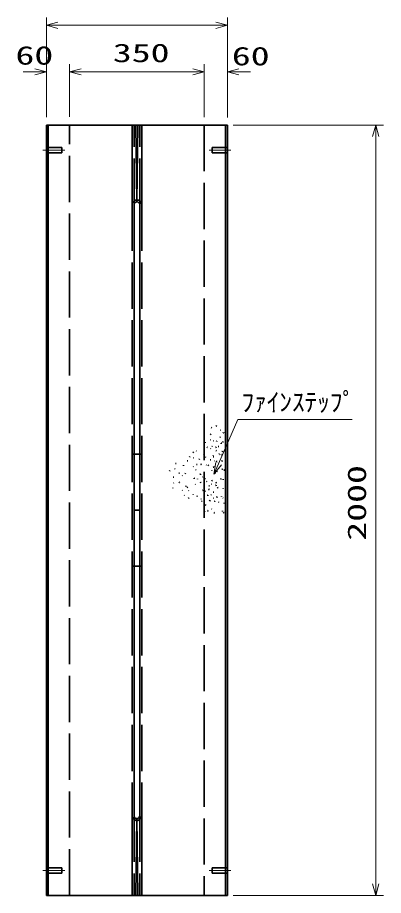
# Model space of a CAD drawing. Units: millimetres on the paper. Extents: x 0 to 841, y 0 to 594.
# Drawn here: x 495.5 to 543, y 286.1 to 400 of the extents above; entities that cross this region are included whole.
import ezdxf
from ezdxf.enums import TextEntityAlignment as Align

# ---------------------------------------------------------------- set-up
doc = ezdxf.new("R2010")
doc.units = ezdxf.units.MM
doc.linetypes.add('DASHED', pattern=[7.5, 6, -1.5])
doc.linetypes.add('USER1', pattern=[18.5, 12, -1.5, 3.5, -1.5])
for name, color, linetype, lineweight in [('D-BMK（構造物基準線）', 2, 'USER1', 18), ('D-STR-DIM（寸法）', 7, 'Continuous', 13), ('D-STR-HTXT（旗上げ）', 7, 'Continuous', 13), ('D-STR（構造物）', 1, 'Continuous', 35)]:
    doc.layers.add(name, color=color, linetype=linetype, lineweight=lineweight)
doc.styles.add('ＭＳ ゴシック', font='')
doc.styles.get('ＭＳ ゴシック').set_extended_font_data('MS Gothic')

# ---------------------------------------------------------------- blocks, each defined once
blk = doc.blocks.new('_Open30')
at = {"color": 7, "linetype": 'Continuous', "lineweight": 13}
for p, q in [((-1, 0.2679), (0, 0)), ((0, 0), (-1, -0.2679)), ((0, 0), (-1, 0))]:
    blk.add_line(p, q, dxfattribs=at)

msp = doc.modelspace()

# ---------------------------------------------------------------- linework, layer by layer
at = {"layer": 'D-BMK（構造物基準線）'}
for p, q in [((498.744, 382.806), (501.594, 382.806)), ((523.168, 382.806), (520.319, 382.806)), ((498.744, 289.306), (501.594, 289.306)), ((523.168, 289.306), (520.319, 289.306))]:
    msp.add_line(p, q, dxfattribs=at)
at = {"layer": 'D-STR-DIM（寸法）'}
for p, q in [((499.206, 393.953), (499.206, 400.003)), ((522.706, 393.983), (522.706, 400.003)), ((500.706, 399.003), (521.206, 399.003)), ((499.206, 387.056), (499.206, 393.953)), ((502.206, 387.108), (502.206, 393.953)), ((502.206, 387.108), (502.206, 393.953)), ((519.706, 387.123), (519.706, 393.953)), ((519.706, 387.093), (519.706, 393.953)), ((522.706, 387.026), (522.706, 393.953)), ((497.706, 392.953), (496.206, 392.953)), ((503.706, 392.953), (505.206, 392.953)), ((503.706, 392.953), (518.206, 392.953)), ((518.206, 392.953), (516.706, 392.953)), ((524.206, 392.953), (525.706, 392.953)), ((523.456, 386.056), (542.96, 386.056)), ((541.96, 287.556), (541.96, 384.556)), ((523.456, 286.056), (542.96, 286.056))]:
    msp.add_line(p, q, dxfattribs=at)
at = {"layer": 'D-STR-HTXT（旗上げ）'}
msp.add_lwpolyline([(538.879, 347.844), (524.049, 347.844), (521.55, 342.094)], dxfattribs=at)
msp.add_lwpolyline([(538.879, 347.844), (524.049, 347.844), (521.55, 342.094)], dxfattribs=at)
at = {"layer": 'D-STR（構造物）'}
for p, q in [((499.206, 286.056), (499.206, 386.056)), ((499.206, 386.056), (522.706, 386.056)), ((499.456, 386.056), (499.456, 286.056)), ((510.331, 375.708), (510.331, 386.056)), ((510.331, 375.708), (510.331, 386.056)), ((510.831, 386.056), (510.956, 376.083)), ((511.081, 386.056), (510.956, 376.083)), ((511.581, 375.708), (511.581, 386.056)), ((522.456, 386.056), (522.456, 286.056)), ((522.706, 386.056), (522.706, 286.056)), ((510.581, 375.708), (510.581, 296.405)), ((511.331, 375.708), (511.331, 296.405)), ((520.589, 346.788), (520.661, 346.769)), ((520.589, 346.788), (520.661, 346.769)), ((521.214, 346.963), (521.272, 347.011)), ((521.214, 346.963), (521.272, 347.011)), ((521.272, 347.011), (521.32, 346.954)), ((521.272, 347.011), (521.32, 346.954)), ((521.79, 346.457), (521.865, 346.457)), ((521.79, 346.457), (521.865, 346.457)), ((520.475, 345.933), (520.528, 345.88)), ((520.475, 345.933), (520.528, 345.88)), ((520.528, 345.88), (520.581, 345.933)), ((520.528, 345.88), (520.581, 345.933)), ((521.773, 345.525), (521.701, 345.505)), ((521.773, 345.525), (521.701, 345.505)), ((521.754, 345.597), (521.773, 345.525)), ((521.754, 345.597), (521.773, 345.525)), ((522.137, 346.072), (522.19, 346.125)), ((522.137, 346.072), (522.19, 346.125)), ((522.19, 346.125), (522.243, 346.072)), ((522.19, 346.125), (522.243, 346.072)), ((519.82, 344.797), (519.814, 344.872)), ((519.82, 344.797), (519.814, 344.872)), ((520.109, 344.199), (520.038, 344.225)), ((520.109, 344.199), (520.038, 344.225)), ((520.568, 345.211), (520.503, 345.173)), ((520.568, 345.211), (520.503, 345.173)), ((520.738, 344.388), (520.677, 344.345)), ((520.738, 344.388), (520.677, 344.345)), ((520.738, 344.388), (520.781, 344.326)), ((520.738, 344.388), (520.781, 344.326)), ((520.955, 345.061), (520.881, 345.074)), ((520.955, 345.061), (520.881, 345.074)), ((521.172, 344.211), (521.233, 344.254)), ((521.172, 344.211), (521.233, 344.254)), ((521.233, 344.254), (521.276, 344.193)), ((521.233, 344.254), (521.276, 344.193)), ((521.294, 344.99), (521.319, 345.06)), ((521.294, 344.99), (521.319, 345.06)), ((521.502, 344.314), (521.57, 344.346)), ((521.502, 344.314), (521.57, 344.346)), ((521.89, 344.687), (521.903, 344.761)), ((521.89, 344.687), (521.903, 344.761)), ((521.903, 344.761), (521.977, 344.748)), ((521.903, 344.761), (521.977, 344.748)), ((522.085, 344.887), (522.147, 344.93)), ((522.085, 344.887), (522.147, 344.93)), ((522.147, 344.93), (522.19, 344.869)), ((522.147, 344.93), (522.19, 344.869)), ((511.581, 343.315), (510.331, 343.315)), ((511.581, 343.315), (510.331, 343.315)), ((517.803, 342.96), (517.822, 343.032)), ((517.803, 342.96), (517.822, 343.032)), ((518.275, 343.543), (518.222, 343.596)), ((518.275, 343.543), (518.222, 343.596)), ((518.275, 343.543), (518.328, 343.596)), ((518.275, 343.543), (518.328, 343.596)), ((518.691, 343.72), (518.654, 343.784)), ((518.691, 343.72), (518.654, 343.784)), ((519.656, 343.34), (519.599, 343.292)), ((519.656, 343.34), (519.599, 343.292)), ((519.841, 343.004), (519.903, 342.961)), ((519.841, 343.004), (519.903, 342.961)), ((520.521, 344.083), (520.553, 344.015)), ((520.521, 344.083), (520.553, 344.015)), ((520.868, 343.145), (520.855, 343.219)), ((520.868, 343.145), (520.855, 343.219)), ((521.28, 343.784), (521.206, 343.791)), ((521.28, 343.784), (521.206, 343.791)), ((521.624, 343.368), (521.576, 343.425)), ((521.624, 343.368), (521.576, 343.425)), ((521.735, 343.31), (521.674, 343.267)), ((521.735, 343.31), (521.674, 343.267)), ((521.778, 343.249), (521.735, 343.31)), ((521.778, 343.249), (521.735, 343.31)), ((522.027, 343.258), (521.953, 343.271)), ((522.027, 343.258), (521.953, 343.271)), ((522.014, 343.184), (522.027, 343.258)), ((522.014, 343.184), (522.027, 343.258)), ((522.018, 343.636), (522.055, 343.701)), ((522.018, 343.636), (522.055, 343.701)), ((522.055, 343.701), (522.12, 343.663)), ((522.055, 343.701), (522.12, 343.663)), ((516.05, 342.129), (515.975, 342.135)), ((516.05, 342.129), (515.975, 342.135)), ((517.015, 341.838), (517.021, 341.913)), ((517.015, 341.838), (517.021, 341.913)), ((517.493, 342.453), (517.568, 342.459)), ((517.493, 342.453), (517.568, 342.459)), ((518.25, 342.835), (518.315, 342.873)), ((518.25, 342.835), (518.315, 342.873)), ((518.758, 341.986), (518.684, 341.993)), ((518.758, 341.986), (518.684, 341.993)), ((519.067, 342.722), (519.041, 342.652)), ((519.067, 342.722), (519.041, 342.652)), ((519.318, 342.008), (519.25, 341.976)), ((519.318, 342.008), (519.25, 341.976)), ((519.318, 342.008), (519.286, 342.076)), ((519.318, 342.008), (519.286, 342.076)), ((519.903, 342.961), (519.86, 342.9)), ((519.903, 342.961), (519.86, 342.9)), ((520.005, 341.902), (519.957, 341.96)), ((520.005, 341.902), (519.957, 341.96)), ((520.258, 341.863), (520.193, 341.826)), ((520.258, 341.863), (520.193, 341.826)), ((520.22, 341.928), (520.258, 341.863)), ((520.22, 341.928), (520.258, 341.863)), ((520.484, 342.603), (520.559, 342.597)), ((520.484, 342.603), (520.559, 342.597)), ((520.849, 342.975), (520.924, 342.975)), ((520.849, 342.975), (520.924, 342.975)), ((521.092, 342.453), (521.02, 342.433)), ((521.092, 342.453), (521.02, 342.433)), ((521.255, 342.416), (521.316, 342.373)), ((521.255, 342.416), (521.316, 342.373)), ((521.316, 342.373), (521.273, 342.311)), ((521.316, 342.373), (521.273, 342.311)), ((521.936, 342.46), (522.01, 342.473)), ((521.936, 342.46), (522.01, 342.473)), ((522.01, 342.473), (522.023, 342.399)), ((522.01, 342.473), (522.023, 342.399)), ((515.21, 341.216), (515.19, 341.143)), ((515.21, 341.216), (515.19, 341.143)), ((515.893, 341.439), (515.835, 341.391)), ((515.893, 341.439), (515.835, 341.391)), ((515.941, 341.382), (515.893, 341.439)), ((515.941, 341.382), (515.893, 341.439)), ((516.486, 340.885), (516.411, 340.885)), ((516.486, 340.885), (516.411, 340.885)), ((517.233, 340.801), (517.265, 340.869)), ((517.233, 340.801), (517.265, 340.869)), ((518.269, 341.745), (518.301, 341.678)), ((518.269, 341.745), (518.301, 341.678)), ((518.544, 341.248), (518.601, 341.297)), ((518.544, 341.248), (518.601, 341.297)), ((518.601, 341.297), (518.649, 341.239)), ((518.601, 341.297), (518.649, 341.239)), ((519.119, 340.742), (519.194, 340.742)), ((519.119, 340.742), (519.194, 340.742)), ((519.194, 340.742), (519.194, 340.667)), ((519.194, 340.742), (519.194, 340.667)), ((520.698, 341.256), (520.661, 341.191)), ((520.698, 341.256), (520.661, 341.191)), ((520.862, 341.637), (520.934, 341.656)), ((520.862, 341.637), (520.934, 341.656)), ((520.934, 341.656), (520.915, 341.729)), ((520.934, 341.656), (520.915, 341.729)), ((521.121, 340.9), (521.108, 340.826)), ((521.121, 340.9), (521.108, 340.826)), ((521.376, 341.09), (521.314, 341.047)), ((521.376, 341.09), (521.314, 341.047)), ((521.376, 341.09), (521.419, 341.028)), ((521.376, 341.09), (521.419, 341.028)), ((522.066, 341.405), (521.992, 341.392)), ((522.066, 341.405), (521.992, 341.392)), ((522.079, 341.331), (522.066, 341.405)), ((522.079, 341.331), (522.066, 341.405)), ((522.308, 341.235), (522.246, 341.278)), ((522.308, 341.235), (522.246, 341.278)), ((522.265, 341.173), (522.308, 341.235)), ((522.265, 341.173), (522.308, 341.235)), ((515.662, 340.339), (515.737, 340.339)), ((515.662, 340.339), (515.737, 340.339)), ((515.766, 339.622), (515.709, 339.574)), ((515.766, 339.622), (515.709, 339.574)), ((516.431, 339.634), (516.496, 339.671)), ((516.431, 339.634), (516.496, 339.671)), ((516.496, 339.671), (516.458, 339.736)), ((516.496, 339.671), (516.458, 339.736)), ((516.864, 340.5), (516.811, 340.553)), ((516.864, 340.5), (516.811, 340.553)), ((518.371, 340.197), (518.371, 340.122)), ((518.446, 340.197), (518.371, 340.197)), ((518.371, 340.197), (518.371, 340.122)), ((518.446, 340.197), (518.371, 340.197)), ((518.839, 340.07), (518.819, 340.142)), ((518.839, 340.07), (518.819, 340.142)), ((519.221, 339.677), (519.153, 339.646)), ((519.221, 339.677), (519.153, 339.646)), ((519.253, 339.609), (519.221, 339.677)), ((519.253, 339.609), (519.221, 339.677)), ((519.52, 340.411), (519.467, 340.358)), ((519.52, 340.411), (519.467, 340.358)), ((519.799, 340.175), (519.741, 340.127)), ((519.799, 340.175), (519.741, 340.127)), ((519.799, 340.175), (519.847, 340.118)), ((519.799, 340.175), (519.847, 340.118)), ((519.984, 339.84), (520.045, 339.797)), ((519.984, 339.84), (520.045, 339.797)), ((520.045, 339.797), (520.002, 339.735)), ((520.045, 339.797), (520.002, 339.735)), ((520.689, 339.847), (520.746, 339.895)), ((520.689, 339.847), (520.746, 339.895)), ((520.746, 339.895), (520.698, 339.952)), ((520.746, 339.895), (520.698, 339.952)), ((521.255, 339.662), (521.183, 339.681)), ((521.255, 339.662), (521.183, 339.681)), ((521.236, 339.589), (521.255, 339.662)), ((521.236, 339.589), (521.255, 339.662)), ((521.816, 340.102), (521.878, 340.145)), ((521.816, 340.102), (521.878, 340.145)), ((521.878, 340.145), (521.921, 340.084)), ((521.878, 340.145), (521.921, 340.084)), ((522.169, 340.093), (522.156, 340.019)), ((522.169, 340.093), (522.156, 340.019)), ((515.627, 338.984), (515.607, 338.911)), ((515.627, 338.984), (515.607, 338.911)), ((516.872, 338.674), (516.846, 338.603)), ((516.872, 338.674), (516.846, 338.603)), ((517.326, 339.138), (517.306, 339.211)), ((517.326, 339.138), (517.306, 339.211)), ((517.51, 339.051), (517.445, 339.013)), ((517.51, 339.051), (517.445, 339.013)), ((517.51, 339.051), (517.547, 338.986)), ((517.51, 339.051), (517.547, 338.986)), ((517.634, 338.582), (517.687, 338.635)), ((517.634, 338.582), (517.687, 338.635)), ((518.507, 339.426), (518.577, 339.401)), ((518.507, 339.426), (518.577, 339.401)), ((519.552, 338.66), (519.484, 338.629)), ((519.552, 338.66), (519.484, 338.629)), ((519.583, 338.592), (519.552, 338.66)), ((519.583, 338.592), (519.552, 338.66)), ((519.83, 338.558), (519.804, 338.488)), ((519.83, 338.558), (519.804, 338.488)), ((520.324, 338.761), (520.252, 338.741)), ((520.324, 338.761), (520.252, 338.741)), ((520.379, 339.209), (520.304, 339.209)), ((520.379, 339.209), (520.304, 339.209)), ((520.305, 338.833), (520.324, 338.761)), ((520.305, 338.833), (520.324, 338.761)), ((520.701, 339.432), (520.627, 339.439)), ((520.701, 339.432), (520.627, 339.439)), ((521.235, 339.288), (521.163, 339.269)), ((521.235, 339.288), (521.163, 339.269)), ((521.254, 339.216), (521.235, 339.288)), ((521.254, 339.216), (521.235, 339.288)), ((521.421, 338.931), (521.479, 338.979)), ((521.421, 338.931), (521.479, 338.979)), ((521.479, 338.979), (521.431, 339.036)), ((521.479, 338.979), (521.431, 339.036)), ((522.175, 338.896), (522.168, 338.822)), ((522.175, 338.896), (522.168, 338.822)), ((517.091, 338.027), (517.122, 337.96)), ((517.091, 338.027), (517.122, 337.96)), ((517.614, 337.603), (517.671, 337.651)), ((517.614, 337.603), (517.671, 337.651)), ((517.671, 337.651), (517.719, 337.594)), ((517.671, 337.651), (517.719, 337.594)), ((518.25, 338.09), (518.269, 338.162)), ((518.25, 338.09), (518.269, 338.162)), ((518.77, 337.928), (518.777, 337.853)), ((518.77, 337.928), (518.777, 337.853)), ((519.296, 337.556), (519.296, 337.481)), ((519.296, 337.556), (519.296, 337.481)), ((520.172, 338.008), (520.099, 338.028)), ((520.172, 338.008), (520.099, 338.028)), ((520.152, 337.936), (520.172, 338.008)), ((520.152, 337.936), (520.172, 338.008)), ((520.395, 337.325), (520.338, 337.277)), ((520.395, 337.325), (520.338, 337.277)), ((520.395, 337.325), (520.347, 337.383)), ((520.395, 337.325), (520.347, 337.383)), ((520.485, 337.25), (520.485, 337.325)), ((520.485, 337.25), (520.485, 337.325)), ((520.593, 338.06), (520.54, 338.113)), ((520.593, 338.06), (520.54, 338.113)), ((520.54, 338.007), (520.593, 338.06)), ((520.54, 338.007), (520.593, 338.06)), ((520.909, 337.607), (520.841, 337.638)), ((520.909, 337.607), (520.841, 337.638)), ((520.849, 338.386), (520.924, 338.386)), ((520.849, 338.386), (520.924, 338.386)), ((521.361, 337.778), (521.289, 337.797)), ((521.361, 337.778), (521.289, 337.797)), ((521.361, 337.778), (521.342, 337.705)), ((521.361, 337.778), (521.342, 337.705)), ((521.946, 337.775), (521.952, 337.85)), ((521.946, 337.775), (521.952, 337.85)), ((522.142, 337.623), (522.094, 337.68)), ((522.142, 337.623), (522.094, 337.68)), ((519.412, 337.263), (519.359, 337.21)), ((519.412, 337.263), (519.359, 337.21)), ((519.841, 336.732), (519.766, 336.732)), ((519.841, 336.732), (519.766, 336.732)), ((519.841, 336.807), (519.841, 336.732)), ((519.841, 336.807), (519.841, 336.732)), ((520.646, 336.229), (520.699, 336.176)), ((520.646, 336.229), (520.699, 336.176)), ((521.017, 337.249), (521.091, 337.243)), ((521.017, 337.249), (521.091, 337.243)), ((521.091, 337.243), (521.085, 337.168)), ((521.091, 337.243), (521.085, 337.168)), ((521.585, 337.095), (521.527, 337.046)), ((521.585, 337.095), (521.527, 337.046)), ((521.537, 337.152), (521.585, 337.095)), ((521.537, 337.152), (521.585, 337.095)), ((522.274, 336.938), (522.281, 337.012)), ((522.274, 336.938), (522.281, 337.012)), ((510.581, 336.056), (511.331, 336.056)), ((510.581, 336.056), (511.331, 336.056)), ((519.826, 335.953), (519.794, 335.885)), ((519.826, 335.953), (519.794, 335.885)), ((520.19, 335.97), (520.137, 336.023)), ((520.19, 335.97), (520.137, 336.023)), ((520.137, 335.917), (520.19, 335.97)), ((520.137, 335.917), (520.19, 335.97)), ((520.947, 335.754), (521.015, 335.723)), ((520.947, 335.754), (521.015, 335.723)), ((521.015, 335.723), (520.983, 335.655)), ((521.015, 335.723), (520.983, 335.655)), ((522.052, 335.891), (522.058, 335.966)), ((522.052, 335.891), (522.058, 335.966)), ((522.191, 335.69), (522.248, 335.739)), ((522.191, 335.69), (522.248, 335.739)), ((522.248, 335.739), (522.2, 335.796)), ((522.248, 335.739), (522.2, 335.796)), ((510.331, 328.797), (511.581, 328.797)), ((510.331, 328.797), (511.581, 328.797)), ((510.331, 296.405), (510.331, 286.056)), ((511.581, 296.405), (511.581, 286.056)), ((510.831, 286.056), (510.956, 296.03)), ((510.831, 286.056), (510.956, 296.03)), ((511.081, 286.056), (510.956, 296.03)), ((511.081, 286.056), (510.956, 296.03)), ((522.706, 286.056), (499.206, 286.056))]:
    msp.add_line(p, q, dxfattribs=at)
at = {"layer": 'D-STR（構造物）', "linetype": 'DASHED'}
for p, q in [((502.206, 286.056), (502.206, 386.056)), ((510.581, 375.708), (510.581, 386.056)), ((511.331, 375.708), (511.331, 386.056)), ((519.706, 386.056), (519.706, 286.056)), ((499.206, 383.156), (501.206, 383.156)), ((501.206, 382.456), (501.206, 383.156)), ((520.706, 382.456), (520.706, 383.156)), ((522.706, 383.156), (520.706, 383.156)), ((499.206, 382.456), (501.206, 382.456)), ((522.706, 382.456), (520.706, 382.456)), ((510.331, 375.708), (510.331, 296.405)), ((511.581, 375.708), (511.581, 296.405)), ((510.581, 296.405), (510.581, 286.056)), ((511.331, 296.405), (511.331, 286.056)), ((499.206, 289.656), (501.206, 289.656)), ((501.206, 289.656), (501.206, 288.956)), ((522.706, 289.656), (520.706, 289.656)), ((520.706, 289.656), (520.706, 288.956)), ((499.206, 288.956), (501.206, 288.956)), ((522.706, 288.956), (520.706, 288.956))]:
    msp.add_line(p, q, dxfattribs=at)
for centre, start, end in [((510.956, 375.708), 0, 180), ((510.956, 296.405), 180, 0)]:
    msp.add_arc(centre, 0.625, start, end, dxfattribs=at)
at = {"layer": 'D-STR（構造物）'}
for centre, start, end in [((510.956, 375.708), 0, 180), ((510.956, 296.405), 180, 0)]:
    msp.add_arc(centre, 0.375, start, end, dxfattribs=at)

# ---------------------------------------------------------------- block references
at = {"layer": 'D-STR-DIM（寸法）', "xscale": 1.5, "yscale": 1.5}
for p, rotation in [((499.206, 399.003), 180), ((502.206, 392.953), 180), ((502.206, 392.953), 180), ((522.706, 392.953), 180), ((541.96, 386.056), 90), ((541.96, 286.056), 270)]:
    msp.add_blockref('_Open30', p, dxfattribs=dict(at, rotation=rotation))
for p in [(522.706, 399.003), (499.206, 392.953), (519.706, 392.953), (519.706, 392.953)]:
    msp.add_blockref('_Open30', p, dxfattribs=at)
at = {"layer": 'D-STR-HTXT（旗上げ）', "xscale": 1.5, "yscale": 1.5, "rotation": 246.50838}
msp.add_blockref('_Open30', (520.952, 340.718), dxfattribs=at)
msp.add_blockref('_Open30', (520.952, 340.718), dxfattribs=at)

# ---------------------------------------------------------------- texts
at = {"layer": 'D-STR-DIM（寸法）', "style": 'ＭＳ ゴシック', "width": 1.5}
for s, p in [('350', (507.831, 393.49)), ('60', (495.192, 393.171)), ('60', (523.276, 393.077))]:
    msp.add_text(s, height=2.405, dxfattribs=at).set_placement(p, align=Align.BOTTOM_LEFT)
msp.add_text('2000', height=2.405, rotation=90, dxfattribs=at).set_placement((541.423, 332.098), align=Align.BOTTOM_LEFT)
at = {"layer": 'D-STR-HTXT（旗上げ）', "style": 'ＭＳ ゴシック'}
msp.add_text('ﾌｧｲﾝｽﾃｯﾌﾟ', height=2.405, dxfattribs=at).set_placement((524.529, 348.17), align=Align.BOTTOM_LEFT)
msp.add_text('ﾌｧｲﾝｽﾃｯﾌﾟ', height=2.405, dxfattribs=at).set_placement((524.529, 348.17), align=Align.BOTTOM_LEFT)

doc.saveas('drawing.dxf')
